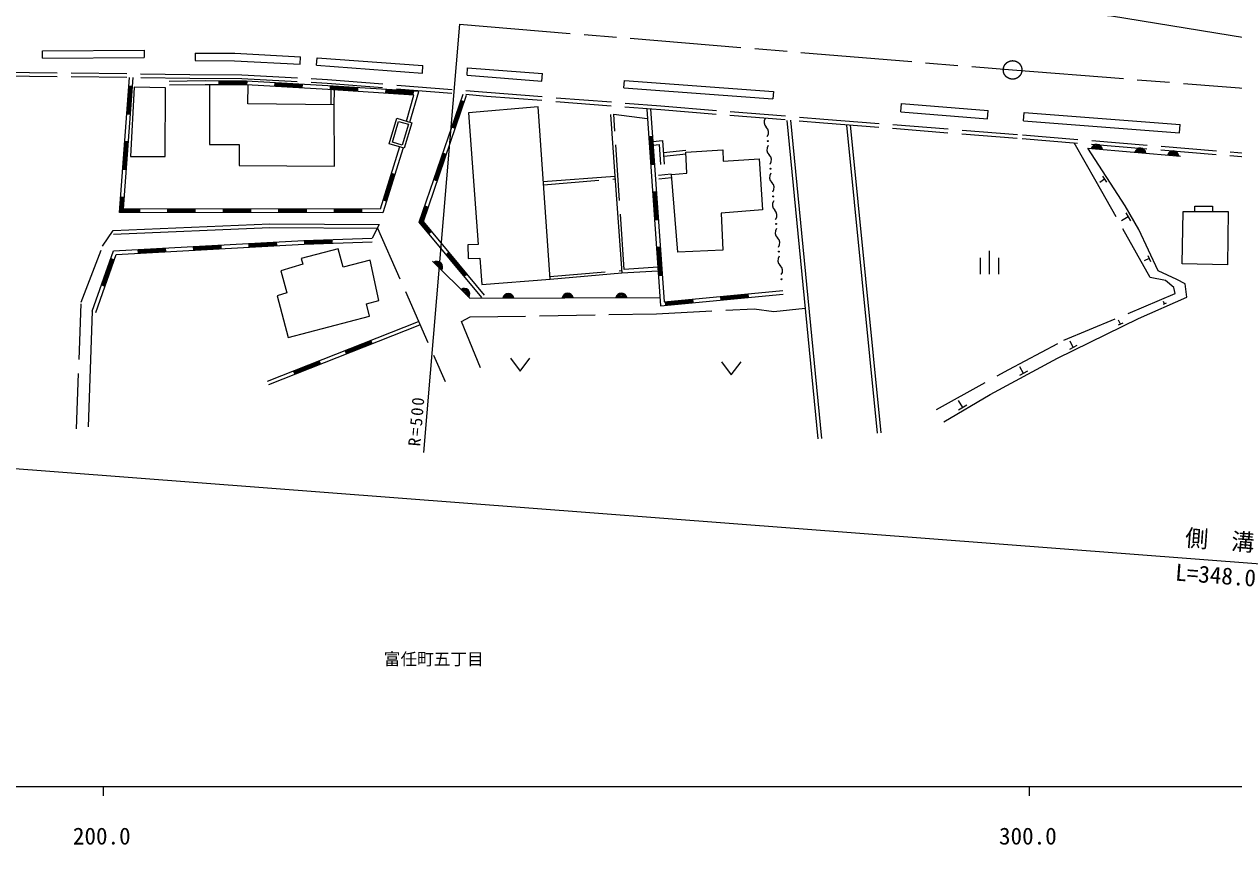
# Model space of a CAD drawing. Units: millimetres, scale not verified. Extents: x 40000 to 680000, y 20000 to 380000.
# Drawn here: x 259467 to 390082, y 198715 to 287328 of the extents above; entities that cross this region are included whole.
import ezdxf
from ezdxf.enums import TextEntityAlignment as Align

# ---------------------------------------------------------------- set-up
doc = ezdxf.new("R2010")
doc.units = ezdxf.units.MM
doc.header["$LTSCALE"] = 1000
doc.linetypes.add('CHAIN', pattern=[18.5, 12, -1.5, 3.5, -1.5])
doc.linetypes.add('DASHED', pattern=[7.5, 6, -1.5])
for name, color, linetype, lineweight in [('M-BGD', 7, 'Continuous', 13), ('M-BMK', 2, 'CHAIN', 13), ('M-STR-HTXT', 7, 'Continuous', 13), ('M-TTL-BAND', 7, 'Continuous', 25)]:
    doc.layers.add(name, color=color, linetype=linetype, lineweight=lineweight)
doc.layers.add('M-BMK-HTXT', color=7, linetype='Continuous')
doc.styles.add('ＭＳ ゴシック', font='')
doc.styles.get('ＭＳ ゴシック').set_extended_font_data('MS Gothic')

msp = doc.modelspace()

# ---------------------------------------------------------------- linework, layer by layer
at = {"layer": 'M-BGD'}
for p, q in [((261437, 284466), (272432, 284539)), ((261442, 283666), (261437, 284466)), ((261442, 283666), (272438, 283739)), ((272432, 284539), (272438, 283739)), ((277943, 284196), (277942, 283396)), ((277943, 284196), (282198, 284188)), ((282198, 284188), (289292, 283815)), ((289250, 283016), (289292, 283815)), ((291034, 282894), (291093, 283692)), ((291093, 283692), (302529, 282853)), ((277942, 283396), (282176, 283389)), ((282176, 283389), (289250, 283016)), ((291034, 282894), (302470, 282056)), ((302470, 282056), (302529, 282853)), ((307291, 281808), (307352, 282606)), ((307352, 282606), (315436, 281989)), ((269766, 266987), (270853, 281589)), ((270196, 267387), (271252, 281559)), ((279014, 281196), (275139, 281148)), ((283483, 281172), (279014, 281196)), ((280505, 280788), (280508, 281188)), ((283476, 280932), (280506, 280948)), ((280506, 280868), (283474, 280852)), ((283481, 281092), (280507, 281108)), ((280507, 281028), (283479, 281012)), ((283510, 280850), (283474, 280852)), ((283476, 280932), (283514, 280930)), ((283519, 281010), (283479, 281012)), ((283481, 281092), (283523, 281090)), ((292261, 280684), (283483, 281172)), ((283505, 280770), (283528, 281170)), ((286523, 281003), (286501, 280604)), ((289509, 280677), (286514, 280843)), ((289514, 280757), (286518, 280923)), ((289496, 280437), (289518, 280837)), ((307291, 281808), (315375, 281191)), ((315375, 281191), (315436, 281989)), ((324215, 280467), (324275, 281265)), ((324275, 281265), (340378, 280051)), ((270639, 277640), (270862, 280632)), ((270719, 277634), (270941, 280626)), ((271181, 280608), (270782, 280638)), ((270798, 277628), (271021, 280620)), ((270878, 277622), (271101, 280614)), ((279015, 280796), (275144, 280748)), ((283471, 280772), (279015, 280796)), ((292237, 280285), (283471, 280772)), ((289501, 280517), (286505, 280684)), ((289505, 280597), (286510, 280764)), ((301545, 279678), (292237, 280285)), ((302066, 280045), (292261, 280684)), ((292517, 280668), (292491, 280269)), ((295490, 280153), (292497, 280348)), ((295495, 280233), (292502, 280428)), ((295501, 280313), (292507, 280508)), ((295506, 280393), (292512, 280588)), ((292564, 280264), (292563, 278623)), ((292935, 278619), (292957, 280238)), ((295485, 280073), (295511, 280473)), ((298505, 280277), (298479, 279878)), ((301477, 279763), (298484, 279958)), ((301483, 279843), (298489, 280038)), ((301488, 279923), (298494, 280118)), ((301493, 280002), (298499, 280198)), ((300736, 276865), (301545, 279678)), ((301121, 276754), (302066, 280045)), ((301472, 279683), (301498, 280082)), ((302120, 265944), (306862, 279776)), ((302571, 266026), (307241, 279647)), ((324215, 280467), (340318, 279254)), ((340378, 280051), (340318, 279254)), ((305719, 276196), (306692, 279034)), ((305795, 276170), (306768, 279008)), ((305871, 276145), (306844, 278982)), ((305946, 276119), (306919, 278956)), ((306995, 278930), (306617, 279060)), ((354114, 277882), (354188, 278779)), ((354188, 278779), (363560, 278005)), ((270559, 277646), (270958, 277616)), ((326694, 278170), (328188, 256928)), ((327093, 278198), (328558, 257364)), ((341825, 276936), (345171, 242553)), ((342223, 276975), (345569, 242592)), ((354114, 277882), (363486, 277108)), ((363486, 277108), (363560, 278005)), ((367378, 276889), (367447, 277787)), ((367447, 277787), (384296, 276502)), ((305644, 276222), (306022, 276093)), ((348251, 276417), (351566, 243158)), ((348649, 276457), (351964, 243198)), ((367378, 276889), (384227, 275604)), ((384227, 275604), (384296, 276502)), ((270193, 271656), (270416, 274648)), ((270273, 271651), (270496, 274642)), ((270735, 274624), (270336, 274654)), ((270353, 271645), (270576, 274636)), ((270433, 271639), (270656, 274630)), ((327303, 275205), (326904, 275177)), ((326984, 275183), (327194, 272190)), ((327064, 275188), (327274, 272196)), ((327144, 275194), (327354, 272201)), ((327223, 275199), (327434, 272207)), ((327340, 274675), (328400, 274756)), ((327371, 274277), (328028, 274327)), ((328028, 274327), (328171, 272173)), ((328400, 274756), (328571, 272199)), ((299989, 274086), (297893, 267359)), ((300371, 273967), (298188, 266959)), ((303774, 270521), (304747, 273359)), ((303849, 270495), (304822, 273333)), ((303925, 270469), (304898, 273307)), ((304001, 270443), (304974, 273281)), ((305049, 273255), (304671, 273384)), ((328485, 273486), (330908, 273709)), ((328521, 273088), (330945, 273311)), ((327115, 272184), (327514, 272212)), ((270114, 271662), (270513, 271633)), ((299173, 271198), (298281, 268333)), ((299249, 271174), (298357, 268310)), ((299326, 271150), (298433, 268286)), ((299402, 271126), (298510, 268262)), ((299478, 271102), (299096, 271221)), ((303698, 270547), (304076, 270417)), ((315522, 270357), (323230, 270932)), ((327970, 271043), (329315, 271159)), ((328005, 270645), (329349, 270761)), ((376123, 270594), (375598, 270251)), ((375917, 270909), (376328, 270279)), ((327724, 269220), (327325, 269192)), ((327405, 269197), (327616, 266205)), ((327485, 269203), (327695, 266210)), ((327565, 269209), (327775, 266216)), ((327644, 269214), (327855, 266222)), ((269971, 268665), (269852, 267067)), ((269891, 268671), (270290, 268641)), ((269938, 267147), (270050, 268659)), ((270130, 268653), (270024, 267227)), ((270110, 267307), (270210, 268647)), ((298204, 268357), (298586, 268238)), ((298188, 266959), (269766, 266987)), ((271938, 267065), (269852, 267067)), ((269938, 267147), (271938, 267145)), ((271938, 267225), (270024, 267227)), ((270110, 267307), (271939, 267305)), ((297893, 267359), (270196, 267387)), ((271938, 266985), (271939, 267385)), ((274939, 267382), (274938, 266982)), ((277938, 267219), (274938, 267222)), ((277938, 267139), (274938, 267142)), ((277938, 267059), (274938, 267062)), ((277939, 267299), (274939, 267302)), ((277938, 266979), (277939, 267379)), ((280939, 267376), (280938, 266976)), ((283938, 267213), (280938, 267216)), ((283938, 267133), (280938, 267136)), ((283938, 267053), (280938, 267056)), ((283939, 267293), (280939, 267296)), ((283938, 266973), (283939, 267373)), ((286939, 267370), (286938, 266970)), ((289938, 267207), (286938, 267210)), ((289938, 267127), (286938, 267130)), ((289938, 267047), (286938, 267050)), ((289939, 267287), (286939, 267290)), ((289938, 266967), (289939, 267367)), ((292939, 267364), (292938, 266964)), ((295938, 267201), (292938, 267204)), ((295938, 267121), (292938, 267124)), ((295938, 267041), (292938, 267044)), ((295939, 267281), (292939, 267284)), ((295938, 266961), (295939, 267361)), ((302801, 267683), (302210, 265960)), ((302300, 265977), (302876, 267657)), ((302952, 267631), (302390, 265993)), ((302481, 266010), (303028, 267605)), ((302725, 267709), (303103, 267579)), ((378669, 266535), (377940, 266109)), ((378413, 266972), (378925, 266098)), ((269092, 265045), (285975, 265775)), ((269109, 264645), (285982, 265375)), ((285975, 265775), (297814, 265714)), ((285982, 265375), (297604, 265316)), ((297814, 265714), (297029, 264225)), ((308877, 257799), (302120, 265944)), ((303192, 264776), (302210, 265960)), ((302300, 265977), (303254, 264827)), ((303315, 264879), (302390, 265993)), ((302481, 266010), (303377, 264930)), ((309185, 258054), (302571, 266026)), ((327536, 266199), (327935, 266227)), ((269100, 262843), (289663, 263982)), ((289663, 263982), (297029, 264225)), ((289719, 263983), (289732, 263584)), ((289722, 263903), (292720, 264003)), ((289724, 263823), (292723, 263923)), ((289727, 263744), (292725, 263843)), ((292731, 263683), (292717, 264083)), ((303130, 264725), (303438, 264981)), ((266811, 256342), (269100, 262843)), ((269389, 262458), (289681, 263582)), ((271738, 262989), (271760, 262590)), ((271742, 262909), (274737, 263075)), ((271746, 262829), (274742, 262995)), ((271751, 262749), (274746, 262915)), ((271755, 262670), (274751, 262835)), ((274755, 262756), (274733, 263155)), ((277728, 263321), (277751, 262921)), ((277733, 263241), (280728, 263407)), ((277737, 263161), (280733, 263327)), ((277742, 263081), (280737, 263247)), ((277746, 263001), (280742, 263167)), ((280746, 263087), (280724, 263487)), ((283719, 263652), (283741, 263253)), ((283724, 263573), (286719, 263738)), ((283728, 263493), (286724, 263659)), ((283733, 263413), (286728, 263579)), ((283737, 263333), (286732, 263499)), ((286737, 263419), (286715, 263818)), ((289681, 263582), (297042, 263825)), ((289730, 263664), (292728, 263763)), ((305354, 262672), (305046, 262416)), ((307146, 260261), (305231, 262570)), ((307208, 260312), (305292, 262621)), ((328145, 263235), (327746, 263207)), ((327826, 263212), (328037, 260220)), ((327906, 263218), (328117, 260225)), ((327986, 263223), (328196, 260231)), ((328066, 263229), (328276, 260236)), ((363719, 260337), (363719, 262837)), ((267189, 256209), (269389, 262458)), ((267883, 259145), (268879, 261975)), ((267959, 259118), (268955, 261948)), ((268034, 259092), (269030, 261922)), ((268109, 259065), (269106, 261895)), ((269181, 261868), (268804, 262001)), ((307023, 260159), (305107, 262468)), ((307084, 260210), (305169, 262519)), ((362719, 260337), (362719, 262087)), ((364719, 260337), (364719, 262087)), ((380944, 262022), (380394, 261768)), ((380791, 262352), (381096, 261693)), ((306961, 260108), (307269, 260363)), ((316251, 259793), (324005, 260473)), ((324005, 260473), (327897, 260708)), ((327957, 260214), (328356, 260242)), ((267808, 259172), (268185, 259039)), ((328188, 256928), (341416, 258172)), ((328558, 257364), (341378, 258570)), ((328673, 257375), (328711, 256977)), ((328681, 257296), (331668, 257576)), ((328688, 257216), (331675, 257497)), ((328696, 257136), (331682, 257417)), ((328703, 257057), (331690, 257338)), ((331697, 257258), (331660, 257656)), ((334647, 257937), (334684, 257539)), ((334654, 257857), (337641, 258138)), ((334662, 257778), (337649, 258058)), ((334669, 257698), (337656, 257979)), ((334677, 257618), (337664, 257899)), ((337671, 257820), (337634, 258218)), ((382612, 257132), (382500, 257384)), ((266811, 256342), (266367, 243838)), ((382763, 257198), (382460, 257065)), ((285737, 248794), (302046, 255234)), ((285884, 248422), (302193, 254862)), ((378099, 255061), (377606, 254817)), ((377852, 254939), (377649, 255350)), ((294108, 252100), (294255, 251728)), ((294137, 252025), (296928, 253127)), ((294167, 251951), (296957, 253053)), ((294196, 251876), (296986, 252978)), ((294225, 251802), (297016, 252904)), ((297045, 252829), (296898, 253201)), ((373149, 252616), (372333, 252214)), ((372741, 252415), (372405, 253095)), ((288557, 249822), (291347, 250923)), ((288586, 249747), (291376, 250849)), ((291464, 250626), (291317, 250998)), ((311961, 251266), (313011, 249866)), ((313011, 249866), (314061, 251266)), ((334771, 250868), (335821, 249468)), ((335821, 249468), (336871, 250868)), ((288527, 249896), (288674, 249524)), ((288615, 249673), (291406, 250775)), ((288645, 249598), (291435, 250700)), ((367813, 249846), (366941, 249377)), ((367377, 249611), (366986, 250338)), ((361266, 246201), (360352, 245662)), ((360809, 245932), (360360, 246694))]:
    msp.add_line(p, q, dxfattribs=at)
at = {"layer": 'M-BGD', "linetype": 'DASHED'}
for p, q in [((257041, 282163), (277349, 281907)), ((257046, 281763), (277345, 281507)), ((277345, 281507), (282961, 281471)), ((277349, 281907), (282973, 281871)), ((282961, 281471), (292187, 280960)), ((282973, 281871), (292214, 281360)), ((292187, 280960), (309386, 279573)), ((292214, 281360), (309417, 279972)), ((309386, 279573), (328195, 278112)), ((309417, 279972), (328227, 278511)), ((328227, 278511), (345795, 277086)), ((328195, 278112), (345763, 276688)), ((345795, 277086), (367272, 275370)), ((345763, 276688), (367239, 274971)), ((367239, 274971), (395327, 272670)), ((367272, 275370), (395359, 273069)), ((315548, 269979), (323253, 270618)), ((297604, 265316), (304912, 248730)), ((316232, 260070), (323986, 260727))]:
    msp.add_line(p, q, dxfattribs=at)
at = {"layer": 'M-BGD'}
for points in [[(342168, 289115), (361801, 289515), (376879, 288243), (400937, 284299)], [(279463, 280794), (279463, 274351), (282678, 274351), (282680, 272070), (292984, 271987), (292935, 278619), (283633, 278732), (283634, 280763)], [(322780, 277567), (323230, 270932), (324005, 260473)], [(358774, 244383), (363790, 247341), (371058, 251250), (379787, 255559), (385010, 257861), (384820, 259281), (383943, 259752), (381898, 260677), (379820, 265161), (378359, 267718), (374305, 273927), (384312, 273087)], [(385889, 267103), (385889, 267667), (387794, 267667), (387783, 267094)], [(303543, 261747), (307585, 257738), (328108, 257815)]]:
    msp.add_lwpolyline(points, dxfattribs=at)
for points in [[(271328, 280522), (270955, 273023), (274672, 273023), (274713, 280439)], [(308873, 259209), (316251, 259793), (314965, 278422), (307450, 277772), (308493, 263536), (307375, 263500), (307396, 262014), (308659, 262057)], [(298867, 274418), (299695, 277177), (301319, 276690), (300492, 273930)], [(299247, 274586), (299885, 276837), (300967, 276534), (300275, 274251)], [(330916, 273498), (334910, 273774), (334942, 272540), (338838, 272800), (339203, 267273), (334723, 266908), (334918, 262939), (330048, 262695), (329361, 271106), (331027, 271258)], [(384620, 267109), (389490, 267085), (389417, 261339), (384498, 261436)], [(286784, 257986), (287969, 253490), (296759, 255815), (296418, 257130), (297765, 257503), (296824, 261854), (293918, 261091), (293366, 263055), (289357, 262016), (289552, 261432), (287165, 260685), (287831, 258331)]]:
    msp.add_lwpolyline(points, close=True, dxfattribs=at)
at = {"layer": 'M-BGD', "linetype": 'DASHED'}
for points in [[(327887, 261081), (324251, 260821), (323119, 277604), (326747, 277142)], [(357972, 245709), (365788, 250055), (371742, 253197), (383758, 258237), (383612, 258894), (382699, 259661), (381056, 259990), (375212, 270326), (372842, 274512)], [(265132, 243630), (265625, 257327), (267926, 263353), (269092, 265045)], [(308743, 250203), (306698, 255206), (307611, 255718), (327736, 256047), (338291, 256595), (340410, 256302), (343797, 256670)]]:
    msp.add_lwpolyline(points, dxfattribs=at)
at = {"layer": 'M-BGD'}
for centre in [(339753, 274708), (340053, 271723), (340354, 268738), (340655, 265753), (340955, 262768), (341256, 259783)]:
    msp.add_circle(centre, 50, dxfattribs=at)
for centre, radius, start, end in [((340075, 276750), 725, 142.14977, 229.35541), ((339130, 275650), 725, 322.14977, 49.35541), ((375280, 273735), 610, 5.59081, 164.81309), ((340375, 273766), 725, 142.14977, 229.35541), ((339431, 272665), 725, 322.14977, 49.35541), ((375280, 273735), 488, 8.22893, 162.17497), ((375280, 273735), 366, 12.69238, 157.71152), ((375280, 273735), 244, 21.99824, 148.40567), ((375280, 273735), 122, 59.57635, 110.82756), ((379983, 273340), 610, 5.59081, 164.81309), ((379983, 273340), 488, 8.22893, 162.17497), ((379983, 273340), 366, 12.69238, 157.71152), ((379983, 273340), 244, 21.99824, 148.40567), ((379983, 273340), 122, 59.57635, 110.82756), ((383524, 273043), 610, 5.59081, 164.81309), ((383524, 273043), 488, 8.22893, 162.17497), ((383524, 273043), 366, 12.69238, 157.71152), ((383524, 273043), 244, 21.99824, 148.40567), ((383524, 273043), 122, 59.57635, 110.82756), ((340676, 270781), 725, 142.14977, 229.35541), ((339731, 269680), 725, 322.14977, 49.35541), ((340977, 267796), 725, 142.14977, 229.35541), ((340032, 266696), 725, 322.14977, 49.35541), ((341277, 264811), 725, 142.14977, 229.35541), ((340333, 263711), 725, 322.14977, 49.35541), ((304032, 261108), 610, 325.62009, 124.84237), ((304032, 261108), 488, 328.25821, 122.20425), ((304032, 261108), 366, 332.72166, 117.7408), ((304032, 261108), 244, 342.02752, 108.43495), ((341578, 261826), 725, 142.14977, 229.35541), ((340634, 260726), 725, 322.14977, 49.35541), ((304032, 261108), 122, 19.60563, 70.85684), ((306969, 258194), 610, 325.62009, 124.84237), ((306969, 258194), 488, 328.25821, 122.20425), ((306969, 258194), 366, 332.72166, 117.7408), ((306969, 258194), 244, 342.02752, 108.43495), ((306969, 258194), 122, 19.60563, 70.85684), ((311752, 257643), 610, 10.60433, 169.82661), ((311752, 257643), 488, 13.24245, 167.18849), ((311752, 257643), 366, 17.7059, 162.72504), ((311752, 257643), 244, 27.01176, 153.41919), ((311752, 257643), 122, 64.58987, 115.84108), ((318155, 257668), 610, 10.60433, 169.82661), ((318155, 257668), 488, 13.24245, 167.18849), ((318155, 257668), 366, 17.7059, 162.72504), ((318155, 257668), 244, 27.01176, 153.41919), ((318155, 257668), 122, 64.58987, 115.84108), ((323951, 257689), 610, 10.60433, 169.82661), ((323951, 257689), 488, 13.24245, 167.18849), ((323951, 257689), 366, 17.7059, 162.72504), ((323951, 257689), 244, 27.01176, 153.41919), ((323951, 257689), 122, 64.58987, 115.84108)]:
    msp.add_arc(centre, radius, start, end, dxfattribs=at)
at = {"layer": 'M-BMK'}
for p, q in [((306467, 287328), (366195, 282390)), ((366195, 282390), (465559, 274575))]:
    msp.add_line(p, q, dxfattribs=at)
msp.add_circle((366195, 282390), 1000, dxfattribs=at)
at = {"layer": 'M-STR-HTXT'}
for p, q in [((306467, 287328), (302599, 241086)), ((215308, 242638), (561136, 216188))]:
    msp.add_line(p, q, dxfattribs=at)
at = {"layer": 'M-TTL-BAND'}
for p, q in [((40000, 205000), (579000, 205000)), ((268000, 205000), (268000, 204000)), ((368000, 205000), (368000, 204000))]:
    msp.add_line(p, q, dxfattribs=at)

# ---------------------------------------------------------------- texts
at = {"layer": 'M-BMK-HTXT', "style": 'ＭＳ ゴシック'}
msp.add_text('富任町五丁目', height=1320, dxfattribs=at).set_placement((298295, 218774), align=Align.MIDDLE_LEFT)
at = {"layer": 'M-STR-HTXT', "style": 'ＭＳ ゴシック'}
msp.add_text('側\u3000溝', height=1833, rotation=355.626, dxfattribs=at).set_placement((384835, 231898), align=Align.MIDDLE_LEFT)
msp.add_text('L=348.0', height=1833, rotation=355.626, dxfattribs=at).set_placement((388017, 226373), align=Align.BOTTOM_CENTER)
at = {"layer": 'M-STR-HTXT', "insert": (301591, 241764), "char_height": 1320, "attachment_point": 4, "rotation": 85.218, "style": 'ＭＳ ゴシック'}
msp.add_mtext('\\T1.22;R=500', dxfattribs=at)
at = {"layer": 'M-TTL-BAND', "style": 'ＭＳ ゴシック'}
for s, p in [('200.0', (267844, 198195)), ('300.0', (367844, 198195))]:
    msp.add_text(s, height=1833, dxfattribs=at).set_placement(p, align=Align.BOTTOM_CENTER)

doc.saveas('drawing.dxf')
